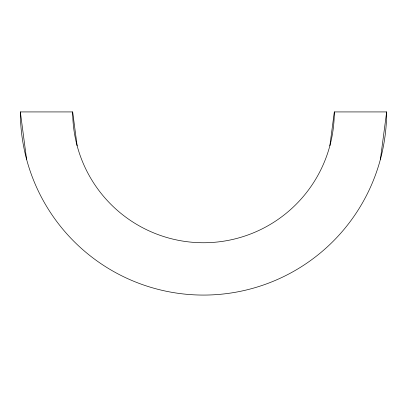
<?xml version="1.0" encoding="UTF-8"?>
<svg xmlns="http://www.w3.org/2000/svg" width="407" height="407" viewBox="0 0 407 407"><rect width="100%" height="100%" fill="white"/><g stroke="black" fill="none" stroke-linecap="round" stroke-linejoin="round"><path stroke-width="0.61" d="M329.863 145.782L334.32 111.925L386.65 111.925L380.408 159.325M26.592 159.325L20.35 111.925L72.68 111.925A130.82 130.82 0 0 0 203.5 242.745A130.82 130.82 0 0 0 334.32 111.925M72.68 111.925L77.137 145.782M386.65 111.925A183.15 183.15 0 0 1 203.5 295.075A183.15 183.15 0 0 1 20.35 111.925"/></g></svg>
